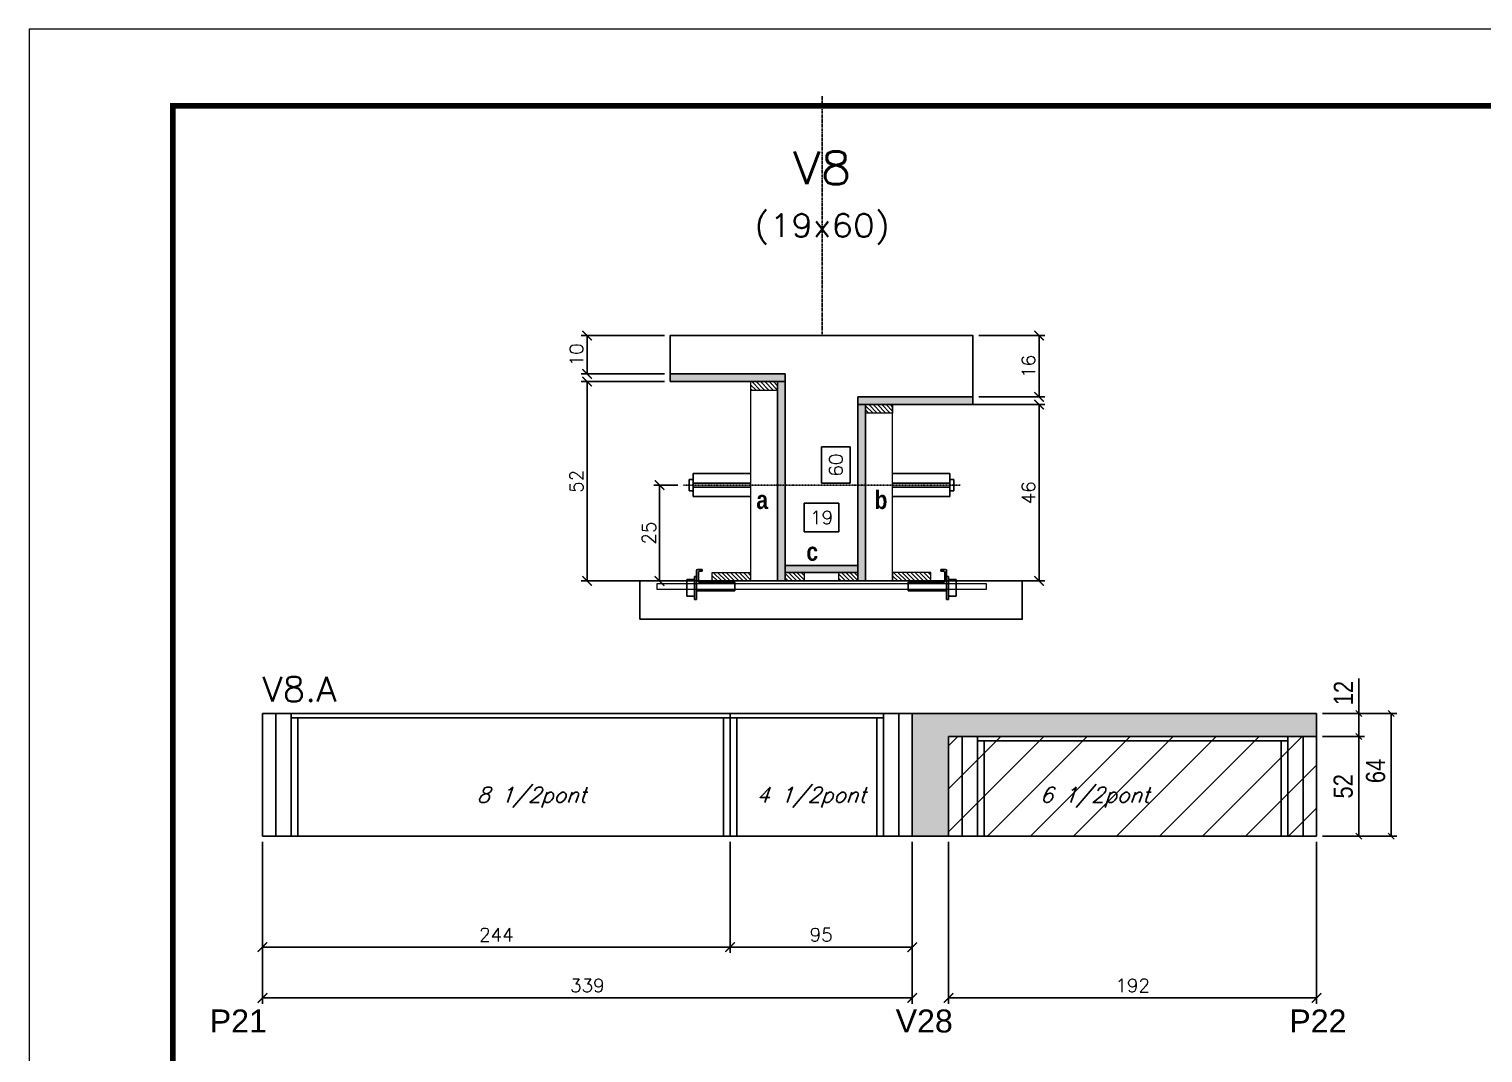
# Model space of a CAD drawing. Extents: x -10448 to -1189, y -11772 to 17235.
# Drawn here: x -10448 to -9690, y 11716 to 12250 of the extents above; entities that cross this region are included whole.
import ezdxf
from ezdxf.enums import TextEntityAlignment as Align

# ---------------------------------------------------------------- set-up
doc = ezdxf.new("R2010")
doc.units = 0
doc.linetypes.add('DASHED', pattern=[0.75, 0.5, -0.25])
doc.linetypes.add('HIDDEN', pattern=[0.375, 0.25, -0.125])
for name, color, linetype in [('5', 5, 'Continuous'), ('barrote', 251, 'Continuous'), ('COTA', 241, 'Continuous'), ('Cota Seção (2x)', 4, 'Continuous'), ('detalhes', 4, 'Continuous'), ('Painéis', 200, 'Continuous'), ('presilha', 1, 'Continuous'), ('Reaproveitamento', 251, 'Continuous'), ('SARR_2.2x7', 40, 'Continuous'), ('SARR_3.5x7', 81, 'Continuous'), ('TENSOR', 3, 'Continuous'), ('texto', 7, 'Continuous'), ('Texto de Titulo', 7, 'Continuous'), ('Texto Qtd Sarr', 242, 'Continuous')]:
    doc.layers.add(name, color=color, linetype=linetype)
for name, color, linetype, lineweight in [('CONCRETO', 251, 'Continuous', 25), ('Folhas', 255, 'Continuous', 9), ('Hachura', 251, 'Continuous', 9), ('Madeira', 126, 'Continuous', 18), ('SARRAFO DE PRESSAO', 251, 'DASHED', 9), ('SCO-___-LAJ', 2, 'Continuous', 0), ('Texto Seção', 7, 'Continuous', 15)]:
    doc.layers.add(name, color=color, linetype=linetype, lineweight=lineweight)
doc.styles.add('COTA TECNICA', font='techl___.ttf', dxfattribs={"height": 10})
doc.styles.add('REGUA-120', font='ROMANS.shx', dxfattribs={"height": 15})
doc.styles.add('Romans', font='romans.shx')
doc.styles.get("Standard").update_dxf_attribs({"font": 'arial.ttf'})
doc.styles.add('TECNICA', font='techb___.ttf', dxfattribs={"height": 10})
doc.dimstyles.new('Cota Paínel', dxfattribs={"dimtxt": 7, "dimasz": 5, "dimexe": 3, "dimexo": 3, "dimgap": 3, "dimtad": 1, "dimdec": 1, "dimzin": 12, "dimdsep": 46, "dimtxsty": 'Romans', "dimblk": 'ARCHTICK', "dimcen": 0, "dimclrd": 4, "dimclre": 4, "dimclrt": 1, "dimadec": 1, "dimazin": 3, "dimtfac": 1, "dimtdec": 1, "dimtmove": 0, "dimatfit": 3, "dimldrblk": 'OBLIQUE', "dimfxl": 1, "dimtolj": 1, "dimtzin": 12, "dimarcsym": 0})
doc.dimstyles.new('Cota Seção (2x)', dxfattribs={"dimtxt": 7, "dimasz": 5, "dimexe": 3, "dimexo": 3, "dimgap": 2, "dimtad": 3, "dimdec": 1, "dimlfac": 0.5, "dimzin": 12, "dimdsep": 46, "dimtxsty": 'Romans', "dimblk": 'ARCHTICK', "dimcen": 0, "dimclrd": 4, "dimclre": 4, "dimclrt": 1, "dimadec": 1, "dimazin": 3, "dimtfac": 1, "dimtdec": 1, "dimtmove": 0, "dimatfit": 3, "dimldrblk": 'OBLIQUE', "dimfxl": 1, "dimtolj": 1, "dimtzin": 12, "dimarcsym": 0})
doc.dimstyles.new('Cota Seção interna', dxfattribs={"dimtxt": 7, "dimasz": 6, "dimexe": 0.18, "dimexo": 2, "dimgap": -4, "dimtad": 3, "dimdec": 1, "dimlfac": 0.5, "dimzin": 12, "dimdsep": 46, "dimtxsty": 'Romans', "dimblk": 'ARCHTICK', "dimcen": 0.09, "dimse1": 1, "dimse2": 1, "dimsd1": 1, "dimsd2": 1, "dimclrd": 180, "dimclre": 5, "dimclrt": 1, "dimadec": 0, "dimazin": 3, "dimtfac": 1, "dimtdec": 1, "dimtofl": 0, "dimtmove": 0, "dimatfit": 3, "dimldrblk": 'ARCHTICK', "dimfxl": 1, "dimtolj": 1, "dimtzin": 0, "dimarcsym": 0})
doc.dimstyles.new('PAINEL', dxfattribs={"dimtxt": 10, "dimasz": 3, "dimexe": 3, "dimexo": 3, "dimgap": 3, "dimtad": 1, "dimdec": 1, "dimzin": 12, "dimdsep": 46, "dimtxsty": 'COTA TECNICA', "dimblk1": 'OBLIQUE', "dimblk2": 'OBLIQUE', "dimsah": 1, "dimcen": 0.9, "dimclrd": 4, "dimclre": 4, "dimclrt": 240, "dimadec": 1, "dimazin": 3, "dimtfac": 1, "dimtdec": 1, "dimtmove": 0, "dimatfit": 3, "dimfxl": 1, "dimtolj": 1, "dimtzin": 12, "dimarcsym": 0})

# ---------------------------------------------------------------- blocks, each defined once
blk = doc.blocks.new('9999999999')
at = {"layer": 'Folhas'}
blk.add_lwpolyline([(98138.98, 34190.21), (99623.98, 34190.21), (99623.98, 35240.21), (98138.98, 35240.21)], close=True, dxfattribs=at)
at = {"layer": 'Folhas', "color": 30, "const_width": 3}
blk.add_lwpolyline([(98213.98, 34230.21), (99583.98, 34230.21), (99583.98, 35200.21), (98213.98, 35200.21)], close=True, dxfattribs=at)
blk = doc.blocks.new('titulo1')
at = {"layer": 'Defpoints', "color": 252, "linetype": 'HIDDEN', "ltscale": 2}
blk.add_line((0, 0), (0, 125), dxfattribs=at)
at = {"layer": 'Defpoints', "style": 'Romans', "oblique": 15}
blk.add_attdef('FOLHA', text='', height=10, dxfattribs=at).set_placement((0, 15.58), align=Align.MIDDLE_CENTER)
at = {"layer": 'Texto Qtd Sarr', "color": 3, "style": 'Romans', "oblique": 15}
for tag, height, p in [('TITULO', 17, (0, 71.45)), ('SEÇÃO', 12, (0, 41.55))]:
    blk.add_attdef(tag, text='', height=height, dxfattribs=at).set_placement(p, align=Align.MIDDLE_CENTER)
blk = doc.blocks.new('_ArchTick')
at = {"color": 0, "linetype": 'ByBlock', "const_width": 0.15}
blk.add_lwpolyline([(-0.5, -0.5), (0.5, 0.5)], dxfattribs=at)
blk = doc.blocks.new('*D354')
at = {"layer": 'COTA', "color": 4, "lineweight": -2, "transparency": 16777216}
for p, q in [((-10116.82, 12089.96), (-10160.19, 12089.96)), ((-10157.19, 12089.96), (-10157.19, 12069.96)), ((-10116.82, 12069.96), (-10160.19, 12069.96))]:
    blk.add_line(p, q, dxfattribs=at)
at = {"layer": 'Defpoints', "color": 0, "transparency": 16777216}
for p in [(-10113.82, 12089.96), (-10157.19, 12069.96), (-10113.82, 12069.96)]:
    blk.add_point(p, dxfattribs=at)
at = {"layer": 'COTA', "color": 4, "lineweight": -2, "transparency": 16777216, "xscale": 5, "yscale": 5, "zscale": 5}
for p, rotation in [((-10157.19, 12089.96), 90), ((-10157.19, 12069.96), 270)]:
    blk.add_blockref('_ArchTick', p, dxfattribs=dict(at, rotation=rotation))
at = {"layer": 'COTA', "color": 1, "transparency": 16777216, "insert": (-10162.69, 12079.96), "char_height": 7, "attachment_point": 5, "rotation": 90, "style": 'Romans'}
blk.add_mtext('\\A1;10', dxfattribs=at)
blk = doc.blocks.new('_Oblique')
at = {"color": 0, "linetype": 'ByBlock', "lineweight": -2}
blk.add_line((-0.5, -0.5), (0.5, 0.5), dxfattribs=at)
blk = doc.blocks.new('*D355')
at = {"layer": 'COTA', "color": 4, "lineweight": -2, "transparency": 16777216}
for p, q in [((-10116.82, 12065.96), (-10160.19, 12065.96)), ((-10157.19, 11961.96), (-10157.19, 12065.96)), ((-10094.82, 11961.96), (-10160.19, 11961.96))]:
    blk.add_line(p, q, dxfattribs=at)
at = {"layer": 'Defpoints', "color": 0, "transparency": 16777216}
for p in [(-10157.19, 12065.96), (-10113.82, 12065.96), (-10091.82, 11961.96)]:
    blk.add_point(p, dxfattribs=at)
at = {"layer": 'COTA', "color": 4, "lineweight": -2, "transparency": 16777216, "xscale": 5, "yscale": 5, "zscale": 5}
for p, rotation in [((-10157.19, 12065.96), 90), ((-10157.19, 11961.96), 270)]:
    blk.add_blockref('_ArchTick', p, dxfattribs=dict(at, rotation=rotation))
at = {"layer": 'COTA', "color": 1, "transparency": 16777216, "insert": (-10162.69, 12013.96), "char_height": 7, "attachment_point": 5, "rotation": 90, "style": 'Romans'}
blk.add_mtext('\\A1;52', dxfattribs=at)
blk = doc.blocks.new('*D356')
at = {"layer": 'Cota Seção (2x)', "color": 180, "lineweight": -2, "transparency": 16777216}
for p, q in [((-10019.82, 12031.93), (-10034.82, 12031.93)), ((-10034.82, 12031.93), (-10034.82, 12012.93)), ((-10019.82, 12012.93), (-10019.82, 12031.93)), ((-10034.82, 12012.93), (-10019.82, 12012.93))]:
    blk.add_line(p, q, dxfattribs=at)
at = {"layer": 'Defpoints', "color": 0, "transparency": 16777216}
for p in [(-10053.82, 12089.96), (-10015.82, 12089.96), (-10053.82, 11969.96)]:
    blk.add_point(p, dxfattribs=at)
at = {"layer": 'Cota Seção (2x)', "color": 1, "transparency": 16777216, "insert": (-10027.32, 12022.43), "char_height": 7, "attachment_point": 5, "rotation": 90, "style": 'Romans'}
blk.add_mtext('\\A1;60', dxfattribs=at)
blk = doc.blocks.new('*D357')
at = {"layer": 'COTA', "color": 4, "lineweight": -2, "transparency": 16777216}
for p, q in [((-9994.82, 12053.96), (-9918.36, 12053.96)), ((-9921.36, 12053.96), (-9921.36, 11961.96)), ((-9974.82, 11961.96), (-9918.36, 11961.96))]:
    blk.add_line(p, q, dxfattribs=at)
at = {"layer": 'Defpoints', "color": 0, "transparency": 16777216}
for p in [(-9997.82, 12053.96), (-9977.82, 11961.96), (-9921.36, 11961.96)]:
    blk.add_point(p, dxfattribs=at)
at = {"layer": 'COTA', "color": 4, "lineweight": -2, "transparency": 16777216, "xscale": 5, "yscale": 5, "zscale": 5}
for p, rotation in [((-9921.36, 12053.96), 90), ((-9921.36, 11961.96), 270)]:
    blk.add_blockref('_ArchTick', p, dxfattribs=dict(at, rotation=rotation))
at = {"layer": 'COTA', "color": 1, "transparency": 16777216, "insert": (-9926.86, 12007.96), "char_height": 7, "attachment_point": 5, "rotation": 90, "style": 'Romans'}
blk.add_mtext('\\A1;46', dxfattribs=at)
blk = doc.blocks.new('PRESILHA METÁLICA 1')
at = {"layer": 'presilha'}
for p, q in [((0, 13), (6, 13)), ((0, 13), (0, 0)), ((6, 15.5), (7.5, 15.5)), ((6, -2.5), (6, 15.5)), ((6, 13), (6, 0)), ((7.5, 10.6), (7.5, 19.9)), ((7.5, 15.5), (7.5, -2.5)), ((12, 21), (8.6, 21)), ((9, 11.6), (9, 18.9)), ((12, 19.5), (9.6, 19.5)), ((12, 21), (12, 19.5)), ((6, 0), (0, 0)), ((37.5, 4.1), (7.5, 4.1)), ((37.5, 11), (9.6, 11)), ((37.5, 11), (37.5, 4.1)), ((7.5, -2.5), (6, -2.5))]:
    blk.add_line(p, q, dxfattribs=at)
for centre, radius, start, end in [((8.6, 19.9), 1.14, 90, 180), ((9.6, 18.9), 0.57, 90, 180), ((9.6, 11.6), 0.57, 180, 270)]:
    blk.add_arc(centre, radius, start, end, dxfattribs=at)
blk = doc.blocks.new('*D377')
at = {"layer": 'COTA', "color": 4, "lineweight": -2, "transparency": 16777216}
for p, q in [((-10109.82, 12011.95), (-10122.35, 12011.95)), ((-10119.35, 12011.95), (-10119.35, 11961.96)), ((-10109.82, 11961.96), (-10122.35, 11961.96))]:
    blk.add_line(p, q, dxfattribs=at)
at = {"layer": 'Defpoints', "color": 0, "transparency": 16777216}
for p in [(-10106.82, 12011.95), (-10119.35, 11961.96), (-10106.82, 11961.96)]:
    blk.add_point(p, dxfattribs=at)
at = {"layer": 'COTA', "color": 4, "lineweight": -2, "transparency": 16777216, "xscale": 5, "yscale": 5, "zscale": 5}
for p, rotation in [((-10119.35, 12011.95), 90), ((-10119.35, 11961.96), 270)]:
    blk.add_blockref('_ArchTick', p, dxfattribs=dict(at, rotation=rotation))
at = {"layer": 'COTA', "color": 1, "transparency": 16777216, "insert": (-10124.85, 11986.96), "char_height": 7, "attachment_point": 5, "rotation": 90, "style": 'Romans'}
blk.add_mtext('\\A1;25', dxfattribs=at)
blk = doc.blocks.new('*D378')
at = {"layer": 'COTA', "color": 4, "lineweight": -2, "transparency": 16777216}
for p, q in [((-9952.82, 12089.96), (-9918.36, 12089.96)), ((-9921.36, 12089.96), (-9921.36, 12057.96)), ((-9952.82, 12057.96), (-9918.36, 12057.96))]:
    blk.add_line(p, q, dxfattribs=at)
at = {"layer": 'Defpoints', "color": 0, "transparency": 16777216}
for p in [(-9955.82, 12089.96), (-9955.82, 12057.96), (-9921.36, 12057.96)]:
    blk.add_point(p, dxfattribs=at)
at = {"layer": 'COTA', "color": 4, "lineweight": -2, "transparency": 16777216, "xscale": 5, "yscale": 5, "zscale": 5}
for p, rotation in [((-9921.36, 12089.96), 90), ((-9921.36, 12057.96), 270)]:
    blk.add_blockref('_ArchTick', p, dxfattribs=dict(at, rotation=rotation))
at = {"layer": 'COTA', "color": 1, "transparency": 16777216, "insert": (-9926.86, 12073.96), "char_height": 7, "attachment_point": 5, "rotation": 90, "style": 'Romans'}
blk.add_mtext('\\A1;16', dxfattribs=at)
blk = doc.blocks.new('*D379')
at = {"layer": 'Cota Seção (2x)', "color": 180, "lineweight": -2, "transparency": 16777216}
for p, q in [((-10025.82, 12002.57), (-10043.82, 12002.57)), ((-10043.82, 12002.57), (-10043.82, 11987.57)), ((-10025.82, 11987.57), (-10025.82, 12002.57)), ((-10043.82, 11987.57), (-10025.82, 11987.57))]:
    blk.add_line(p, q, dxfattribs=at)
at = {"layer": 'Defpoints', "color": 0, "transparency": 16777216}
for p in [(-10015.82, 11983.57), (-10053.82, 11969.96), (-10015.82, 11969.96)]:
    blk.add_point(p, dxfattribs=at)
at = {"layer": 'Cota Seção (2x)', "color": 1, "transparency": 16777216, "insert": (-10034.82, 11995.07), "char_height": 7, "attachment_point": 5, "style": 'Romans'}
blk.add_mtext('\\A1;19', dxfattribs=at)
blk = doc.blocks.new('*D358')
at = {"layer": 'COTA', "color": 4, "linetype": 'ByBlock', "lineweight": -2, "transparency": 16777216}
for p, q in [((-9773.52, 11880.8), (-9751.52, 11880.8)), ((-9754.52, 11828.8), (-9754.52, 11880.8)), ((-9773.52, 11828.8), (-9751.52, 11828.8))]:
    blk.add_line(p, q, dxfattribs=at)
at = {"layer": 'Defpoints', "color": 0, "linetype": 'ByBlock', "transparency": 16777216}
for p in [(-9776.52, 11880.8), (-9754.52, 11880.8), (-9776.52, 11828.8)]:
    blk.add_point(p, dxfattribs=at)
at = {"layer": 'COTA', "color": 4, "linetype": 'ByBlock', "lineweight": -2, "transparency": 16777216, "xscale": 3, "yscale": 3, "zscale": 3}
for p, rotation in [((-9754.52, 11880.8), 90), ((-9754.52, 11828.8), 270)]:
    blk.add_blockref('_Oblique', p, dxfattribs=dict(at, rotation=rotation))
at = {"layer": 'COTA', "color": 240, "linetype": 'ByBlock', "transparency": 16777216, "insert": (-9762.63, 11854.8), "char_height": 10, "attachment_point": 5, "rotation": 90, "style": 'COTA TECNICA'}
blk.add_mtext('\\A1;52', dxfattribs=at)
blk = doc.blocks.new('*D359')
at = {"layer": 'COTA', "color": 4, "linetype": 'ByBlock', "lineweight": -2, "transparency": 16777216}
for p, q in [((-9754.52, 11892.8), (-9754.52, 11911.12)), ((-9773.52, 11892.8), (-9751.52, 11892.8)), ((-9754.52, 11880.8), (-9754.52, 11892.8)), ((-9773.52, 11880.8), (-9751.52, 11880.8))]:
    blk.add_line(p, q, dxfattribs=at)
at = {"layer": 'Defpoints', "color": 0, "linetype": 'ByBlock', "transparency": 16777216}
for p in [(-9776.52, 11892.8), (-9754.52, 11892.8), (-9776.52, 11880.8)]:
    blk.add_point(p, dxfattribs=at)
at = {"layer": 'COTA', "color": 4, "linetype": 'ByBlock', "lineweight": -2, "transparency": 16777216, "xscale": 3, "yscale": 3, "zscale": 3}
for p, rotation in [((-9754.52, 11892.8), 90), ((-9754.52, 11880.8), 270)]:
    blk.add_blockref('_Oblique', p, dxfattribs=dict(at, rotation=rotation))
at = {"layer": 'COTA', "color": 240, "linetype": 'ByBlock', "transparency": 16777216, "insert": (-9762.57, 11903.46), "char_height": 10, "attachment_point": 5, "rotation": 90, "style": 'COTA TECNICA'}
blk.add_mtext('\\A1;12', dxfattribs=at)
blk = doc.blocks.new('*D360')
at = {"layer": 'COTA', "color": 4, "linetype": 'ByBlock', "lineweight": -2, "transparency": 16777216}
for p, q in [((-9773.52, 11892.8), (-9734.62, 11892.8)), ((-9737.62, 11828.8), (-9737.62, 11892.8)), ((-9773.52, 11828.8), (-9734.62, 11828.8))]:
    blk.add_line(p, q, dxfattribs=at)
at = {"layer": 'Defpoints', "color": 0, "linetype": 'ByBlock', "transparency": 16777216}
for p in [(-9776.52, 11892.8), (-9737.62, 11892.8), (-9776.52, 11828.8)]:
    blk.add_point(p, dxfattribs=at)
at = {"layer": 'COTA', "color": 4, "linetype": 'ByBlock', "lineweight": -2, "transparency": 16777216, "xscale": 3, "yscale": 3, "zscale": 3}
for p, rotation in [((-9737.62, 11892.8), 90), ((-9737.62, 11828.8), 270)]:
    blk.add_blockref('_Oblique', p, dxfattribs=dict(at, rotation=rotation))
at = {"layer": 'COTA', "color": 240, "linetype": 'ByBlock', "transparency": 16777216, "insert": (-9745.72, 11862.8), "char_height": 10, "attachment_point": 5, "rotation": 90, "style": 'COTA TECNICA'}
blk.add_mtext('\\A1;64', dxfattribs=at)
blk = doc.blocks.new('*D361')
at = {"layer": 'COTA', "color": 4, "lineweight": -2, "transparency": 16777216}
for p, q in [((-10326.52, 11825.8), (-10326.52, 11767.87)), ((-10082.52, 11825.8), (-10082.52, 11767.87)), ((-10326.52, 11770.87), (-10082.52, 11770.87))]:
    blk.add_line(p, q, dxfattribs=at)
at = {"layer": 'Defpoints', "color": 0, "transparency": 16777216}
for p in [(-10326.52, 11828.8), (-10082.52, 11828.8), (-10082.52, 11770.87)]:
    blk.add_point(p, dxfattribs=at)
at = {"layer": 'COTA', "color": 4, "lineweight": -2, "transparency": 16777216, "xscale": 5, "yscale": 5, "zscale": 5, "rotation": 180}
blk.add_blockref('_ArchTick', (-10326.52, 11770.87), dxfattribs=at)
at = {"layer": 'COTA', "color": 4, "lineweight": -2, "transparency": 16777216, "xscale": 5, "yscale": 5, "zscale": 5}
blk.add_blockref('_ArchTick', (-10082.52, 11770.87), dxfattribs=at)
at = {"layer": 'COTA', "color": 1, "transparency": 16777216, "insert": (-10204.52, 11777.37), "char_height": 7, "attachment_point": 5, "style": 'Romans'}
blk.add_mtext('\\A1;244', dxfattribs=at)
blk = doc.blocks.new('*D362')
at = {"layer": 'COTA', "color": 4, "lineweight": -2, "transparency": 16777216}
for p, q in [((-10082.52, 11825.8), (-10082.52, 11767.87)), ((-9987.52, 11825.8), (-9987.52, 11767.87)), ((-10082.52, 11770.87), (-9987.52, 11770.87))]:
    blk.add_line(p, q, dxfattribs=at)
at = {"layer": 'Defpoints', "color": 0, "transparency": 16777216}
for p in [(-10082.52, 11828.8), (-9987.52, 11828.8), (-9987.52, 11770.87)]:
    blk.add_point(p, dxfattribs=at)
at = {"layer": 'COTA', "color": 4, "lineweight": -2, "transparency": 16777216, "xscale": 5, "yscale": 5, "zscale": 5, "rotation": 180}
blk.add_blockref('_ArchTick', (-10082.52, 11770.87), dxfattribs=at)
at = {"layer": 'COTA', "color": 4, "lineweight": -2, "transparency": 16777216, "xscale": 5, "yscale": 5, "zscale": 5}
blk.add_blockref('_ArchTick', (-9987.52, 11770.87), dxfattribs=at)
at = {"layer": 'COTA', "color": 1, "transparency": 16777216, "insert": (-10035.02, 11777.37), "char_height": 7, "attachment_point": 5, "style": 'Romans'}
blk.add_mtext('\\A1;95', dxfattribs=at)
blk = doc.blocks.new('*D363')
at = {"layer": 'COTA', "color": 4, "lineweight": -2, "transparency": 16777216}
for p, q in [((-10326.52, 11825.8), (-10326.52, 11741.37)), ((-9987.52, 11825.8), (-9987.52, 11741.37)), ((-10326.52, 11744.37), (-9987.52, 11744.37))]:
    blk.add_line(p, q, dxfattribs=at)
at = {"layer": 'Defpoints', "color": 0, "transparency": 16777216}
for p in [(-10326.52, 11828.8), (-9987.52, 11828.8), (-9987.52, 11744.37)]:
    blk.add_point(p, dxfattribs=at)
at = {"layer": 'COTA', "color": 4, "lineweight": -2, "transparency": 16777216, "xscale": 5, "yscale": 5, "zscale": 5, "rotation": 180}
blk.add_blockref('_ArchTick', (-10326.52, 11744.37), dxfattribs=at)
at = {"layer": 'COTA', "color": 4, "lineweight": -2, "transparency": 16777216, "xscale": 5, "yscale": 5, "zscale": 5}
blk.add_blockref('_ArchTick', (-9987.52, 11744.37), dxfattribs=at)
at = {"layer": 'COTA', "color": 1, "transparency": 16777216, "insert": (-10157.02, 11750.87), "char_height": 7, "attachment_point": 5, "style": 'Romans'}
blk.add_mtext('\\A1;339', dxfattribs=at)
blk = doc.blocks.new('*D380')
at = {"layer": 'COTA', "color": 4, "lineweight": -2, "transparency": 16777216}
for p, q in [((-9968.52, 11825.8), (-9968.52, 11741.37)), ((-9776.52, 11825.8), (-9776.52, 11741.37)), ((-9968.52, 11744.37), (-9776.52, 11744.37))]:
    blk.add_line(p, q, dxfattribs=at)
at = {"layer": 'Defpoints', "color": 0, "transparency": 16777216}
for p in [(-9968.52, 11828.8), (-9776.52, 11828.8), (-9776.52, 11744.37)]:
    blk.add_point(p, dxfattribs=at)
at = {"layer": 'COTA', "color": 4, "lineweight": -2, "transparency": 16777216, "xscale": 5, "yscale": 5, "zscale": 5, "rotation": 180}
blk.add_blockref('_ArchTick', (-9968.52, 11744.37), dxfattribs=at)
at = {"layer": 'COTA', "color": 4, "lineweight": -2, "transparency": 16777216, "xscale": 5, "yscale": 5, "zscale": 5}
blk.add_blockref('_ArchTick', (-9776.52, 11744.37), dxfattribs=at)
at = {"layer": 'COTA', "color": 1, "transparency": 16777216, "insert": (-9872.52, 11750.87), "char_height": 7, "attachment_point": 5, "style": 'Romans'}
blk.add_mtext('\\A1;192', dxfattribs=at)

msp = doc.modelspace()

# ---------------------------------------------------------------- hatches: boundary and pattern name
at = {"layer": 'COTA', "linetype": 'ByBlock'}
h = msp.add_hatch(dxfattribs=at)
h.set_pattern_fill('AR-CONC', color=256, scale=0.03)
h.paths.add_polyline_path([(-9968.52, 11880.8), (-9776.52, 11880.8), (-9776.52, 11892.8), (-9987.52, 11892.8), (-9987.52, 11828.8), (-9968.52, 11828.8)])
at = {"layer": 'Hachura'}
h = msp.add_hatch(color=256, dxfattribs=at)
h.dxf.hatch_style = 1
h.paths.add_polyline_path([(-10113.82, 12065.96), (-10113.82, 12069.96), (-10053.82, 12069.96), (-10053.82, 12065.96)])
h = msp.add_hatch(dxfattribs=at)
h.set_pattern_fill('ANSI31', color=256, scale=0.5, angle=90, style=0)
h.set_pattern_definition([(135, (-32922.4377, 20369.2052), (-1.12253202, -1.12253202), [])])
h.paths.add_polyline_path([(-10071.82, 12065.96), (-10071.82, 12061.56), (-10057.82, 12061.56), (-10057.82, 12065.96)])
h = msp.add_hatch(color=256, dxfattribs=at)
h.dxf.hatch_style = 1
h.paths.add_polyline_path([(-10057.82, 12065.96), (-10053.82, 12065.96), (-10053.82, 11961.96), (-10057.82, 11961.96)])
h = msp.add_hatch(color=256, dxfattribs=at)
h.dxf.hatch_style = 1
h.paths.add_polyline_path([(-9955.82, 12053.96), (-9955.82, 12057.96), (-10015.82, 12057.96), (-10015.82, 12053.96)])
h = msp.add_hatch(color=256, dxfattribs=at)
h.dxf.hatch_style = 1
h.paths.add_polyline_path([(-10011.82, 12053.96), (-10015.82, 12053.96), (-10015.82, 11961.96), (-10011.82, 11961.96)])
h = msp.add_hatch(dxfattribs=at)
h.set_pattern_fill('ANSI31', color=256, scale=0.5, angle=270, style=0)
h.set_pattern_definition([(315, (13056.8027, 3568.7178), (1.12253202, 1.12253202), [])])
h.paths.add_polyline_path([(-9997.82, 12053.96), (-9997.82, 12049.56), (-10011.82, 12049.56), (-10011.82, 12053.96)])
h = msp.add_hatch(color=256, dxfattribs=at)
h.dxf.hatch_style = 1
h.paths.add_polyline_path([(-10053.82, 11966.36), (-10053.82, 11969.96), (-10015.82, 11969.96), (-10015.82, 11966.36)])
h = msp.add_hatch(dxfattribs=at)
h.set_pattern_fill('ANSI31', color=256, scale=0.5, angle=270, style=0)
h.set_pattern_definition([(315, (12892.8027, 3732.3178), (1.12253202, 1.12253202), [])])
h.paths.add_polyline_path([(-10091.82, 11961.96), (-10091.82, 11966.36), (-10071.82, 11966.36), (-10071.82, 11961.96)])
h = msp.add_hatch(dxfattribs=at)
h.set_pattern_fill('ANSI31', color=256, scale=0.5, angle=270, style=0)
h.set_pattern_definition([(315, (12902.8027, 3732.3178), (1.12253202, 1.12253202), [])])
h.paths.add_polyline_path([(-10053.82, 11961.96), (-10053.82, 11966.36), (-10043.82, 11966.36), (-10043.82, 11961.96)])
h = msp.add_hatch(dxfattribs=at)
h.set_pattern_fill('ANSI31', color=256, scale=0.5, angle=270, style=0)
h.set_pattern_definition([(315, (12878.8027, 3732.3178), (1.12253202, 1.12253202), [])])
h.paths.add_polyline_path([(-10025.82, 11961.96), (-10025.82, 11966.36), (-10015.82, 11966.36), (-10015.82, 11961.96)])
h = msp.add_hatch(dxfattribs=at)
h.set_pattern_fill('ANSI31', color=256, scale=0.5, angle=270, style=0)
h.set_pattern_definition([(315, (12912.8027, 3732.3178), (1.12253202, 1.12253202), [])])
h.paths.add_polyline_path([(-9977.82, 11961.96), (-9977.82, 11966.36), (-9997.82, 11966.36), (-9997.82, 11961.96)])
at = {"layer": 'Reaproveitamento'}
h = msp.add_hatch(dxfattribs=at)
h.set_pattern_fill('ANSI31', color=256, scale=5)
h.paths.add_polyline_path([(-9968.52, 11828.8), (-9776.52, 11828.8), (-9776.52, 11880.8), (-9968.52, 11880.8)])

# ---------------------------------------------------------------- linework, layer by layer
at = {"ltscale": 3}
for p, q in [((-10103.82, 12014.95), (-10103.82, 12008.95)), ((-10101.82, 12014.95), (-10103.82, 12014.95)), ((-10101.82, 12017.95), (-10101.82, 12005.95)), ((-10101.82, 12017.95), (-10071.82, 12017.95)), ((-9967.82, 12017.95), (-9997.82, 12017.95)), ((-9967.82, 12017.95), (-9967.82, 12005.95)), ((-9965.82, 12014.95), (-9967.82, 12014.95)), ((-9965.82, 12014.95), (-9965.82, 12008.95)), ((-10101.82, 12008.95), (-10103.82, 12008.95)), ((-10071.82, 12012.95), (-10101.82, 12012.95)), ((-10071.82, 12010.95), (-10101.82, 12010.95)), ((-9997.82, 12012.95), (-9967.82, 12012.95)), ((-9997.82, 12010.95), (-9967.82, 12010.95)), ((-9967.82, 12008.95), (-9965.82, 12008.95)), ((-10101.82, 12005.95), (-10071.82, 12005.95)), ((-9967.82, 12005.95), (-9997.82, 12005.95))]:
    msp.add_line(p, q, dxfattribs=at)
at = {"layer": 'barrote'}
msp.add_lwpolyline([(-10129.67, 11941.96), (-9930.09, 11941.96), (-9930.09, 11961.96), (-10129.67, 11961.96)], close=True, dxfattribs=at)
at = {"layer": 'CONCRETO'}
msp.add_lwpolyline([(-9955.82, 12057.96), (-9955.82, 12089.96), (-10113.82, 12089.96), (-10113.82, 12069.96), (-10053.82, 12069.96), (-10053.82, 11969.96), (-10015.82, 11969.96), (-10015.82, 12047.96), (-10015.82, 12057.96)], close=True, dxfattribs=at)
at = {"layer": 'COTA', "linetype": 'ByBlock'}
for p in [(-9987.52, 11892.8), (-9776.52, 11880.8)]:
    msp.add_line(p, (-9776.52, 11892.8), dxfattribs=at)
at = {"layer": 'Madeira'}
for points in [[(-10071.82, 12065.96), (-10071.82, 12061.56), (-10057.82, 12061.56), (-10057.82, 12065.96)], [(-10071.82, 11961.96), (-10057.82, 11961.96), (-10057.82, 12065.96), (-10071.82, 12065.96)], [(-9997.82, 12053.96), (-9997.82, 12049.56), (-10011.82, 12049.56), (-10011.82, 12053.96)], [(-9997.82, 12053.96), (-10011.82, 12053.96), (-10011.82, 11961.96), (-9997.82, 11961.96)], [(-10091.82, 11961.96), (-10091.82, 11966.36), (-10071.82, 11966.36), (-10071.82, 11961.96)], [(-10053.82, 11961.96), (-10053.82, 11966.36), (-10043.82, 11966.36), (-10043.82, 11961.96)], [(-10025.82, 11961.96), (-10025.82, 11966.36), (-10015.82, 11966.36), (-10015.82, 11961.96)], [(-9977.82, 11961.96), (-9977.82, 11966.36), (-9997.82, 11966.36), (-9997.82, 11961.96)]]:
    msp.add_lwpolyline(points, close=True, dxfattribs=at)
at = {"layer": 'Painéis', "linetype": 'ByBlock'}
for p, q in [((-10326.52, 11892.8), (-9987.52, 11892.8)), ((-10326.52, 11828.8), (-10326.52, 11892.8)), ((-10082.52, 11828.8), (-10082.52, 11892.8)), ((-9987.52, 11828.8), (-9987.52, 11892.8)), ((-9987.52, 11828.8), (-9987.52, 11892.8)), ((-9968.52, 11828.8), (-9968.52, 11880.8)), ((-9968.52, 11880.8), (-9776.52, 11880.8)), ((-9776.52, 11828.8), (-9776.52, 11880.8)), ((-10326.52, 11828.8), (-9987.52, 11828.8)), ((-9987.52, 11828.8), (-9968.52, 11828.8)), ((-9968.52, 11828.8), (-9776.52, 11828.8))]:
    msp.add_line(p, q, dxfattribs=at)
at = {"layer": 'Painéis'}
for points in [[(-10113.82, 12065.96), (-10113.82, 12069.96), (-10053.82, 12069.96), (-10053.82, 12065.96)], [(-10057.82, 12065.96), (-10053.82, 12065.96), (-10053.82, 11961.96), (-10057.82, 11961.96)], [(-9955.82, 12053.96), (-9955.82, 12057.96), (-10015.82, 12057.96), (-10015.82, 12053.96)], [(-10011.82, 12053.96), (-10015.82, 12053.96), (-10015.82, 11961.96), (-10011.82, 11961.96)], [(-10053.82, 11966.36), (-10053.82, 11969.96), (-10015.82, 11969.96), (-10015.82, 11966.36)]]:
    msp.add_lwpolyline(points, close=True, dxfattribs=at)
at = {"layer": 'SARR_2.2x7', "linetype": 'Continuous'}
for p, q in [((-10319.52, 11828.8), (-10319.52, 11892.8)), ((-10311.52, 11890.6), (-10082.52, 11890.6)), ((-10082.52, 11890.6), (-10002.52, 11890.6)), ((-9994.52, 11828.8), (-9994.52, 11892.8)), ((-9961.52, 11828.8), (-9961.52, 11880.8)), ((-9953.52, 11878.6), (-9791.52, 11878.6)), ((-9783.52, 11828.8), (-9783.52, 11880.8))]:
    msp.add_line(p, q, dxfattribs=at)
at = {"layer": 'SARR_3.5x7'}
for p, q in [((-10311.52, 11892.8), (-10311.52, 11828.8)), ((-10308.02, 11890.6), (-10308.02, 11828.8)), ((-10086.02, 11890.6), (-10086.02, 11828.8)), ((-10082.52, 11890.6), (-10082.52, 11828.8)), ((-10079.02, 11890.6), (-10079.02, 11828.8)), ((-10006.02, 11890.6), (-10006.02, 11828.8)), ((-10002.52, 11892.8), (-10002.52, 11828.8)), ((-9987.52, 11890.6), (-9987.52, 11828.8)), ((-9953.52, 11880.8), (-9953.52, 11828.8)), ((-9950.02, 11878.6), (-9950.02, 11828.8)), ((-9795.02, 11878.6), (-9795.02, 11828.8)), ((-9791.52, 11880.8), (-9791.52, 11828.8)), ((-10311.52, 11828.8), (-10308.02, 11828.8)), ((-10086.02, 11828.8), (-10082.52, 11828.8)), ((-10082.52, 11828.8), (-10079.02, 11828.8)), ((-10054.54, 11828.8), (-10051.04, 11828.8)), ((-9795.02, 11828.8), (-9791.52, 11828.8))]:
    msp.add_line(p, q, dxfattribs=at)
at = {"layer": 'SCO-___-LAJ', "color": 1}
msp.add_lwpolyline([(-10120.67, 11960.63), (-9948.96, 11960.63), (-9948.96, 11957.43), (-10120.67, 11957.43)], close=True, dxfattribs=at)
at = {"layer": 'TENSOR', "linetype": 'HIDDEN', "ltscale": 0.5}
msp.add_line((-10106.82, 12011.95), (-9962.51, 12011.95), dxfattribs=at)

# ---------------------------------------------------------------- block references
at = {"layer": 'presilha', "yscale": 0.6666666666666666, "zscale": 0.6666666666666666}
for p, xscale in [((-10105.09, 11953.99), 0.6666666666666666), ((-9964.55, 11953.99), -0.6666666666666666)]:
    msp.add_blockref('PRESILHA METÁLICA 1', p, dxfattribs=dict(at, xscale=xscale))
at = {"layer": 'SARRAFO DE PRESSAO', "color": 6, "linetype": 'ByBlock'}
msp.add_blockref('9999999999', (-108587.26, -22990.28), dxfattribs=at)
at = {"layer": 'Texto Seção'}
ref = msp.add_blockref('titulo1', (-10034.5, 12089.96), dxfattribs=at)
ref.add_attrib('TITULO', 'V8', dxfattribs={"layer": 'Texto de Titulo', "color": 7, "height": 17, "style": 'Romans', "width": 1.1}).set_placement((-10034.5, 12177.46), align=Align.MIDDLE_CENTER)
ref.add_attrib('SEÇÃO', '(19x60)', dxfattribs={"layer": 'Texto de Titulo', "color": 7, "height": 12, "style": 'Romans', "width": 1.1}).set_placement((-10034.5, 12147.46), align=Align.MIDDLE_CENTER)

# ---------------------------------------------------------------- texts
at = {"layer": '5', "linetype": 'Continuous'}
for s, p in [('P21', (-10354.01, 11726.35)), ('V28', (-9996.16, 11726.35)), ('P22', (-9790.79, 11726.35))]:
    msp.add_text(s, height=12, rotation=0.00004, dxfattribs=at).set_placement(p)
at = {"layer": 'detalhes', "style": 'TECNICA'}
for s, p in [('b', (-10007.18, 11999.49)), ('a', (-10068.86, 11999.5)), ('c', (-10042.74, 11972.46))]:
    msp.add_text(s, height=9.6, dxfattribs=at).set_placement(p)
at = {"layer": 'texto', "color": 2, "char_height": 8, "attachment_point": 5, "style": 'Romans'}
for s, insert in [('{\\Q19;\\C256;8 1/2pont}', (-10186.15, 11849.02)), ('{\\Q19;\\C256;4 1/2pont}', (-10040.23, 11849.02)), ('{\\Q19;\\C256;6 1/2pont}', (-9892.26, 11849.02))]:
    msp.add_mtext(s, dxfattribs=dict(at, insert=insert))
at = {"layer": 'Texto Seção', "style": 'REGUA-120', "width": 1.05}
msp.add_text('V8.A', height=13, dxfattribs=at).set_placement((-10326.52, 11898.99))

# ---------------------------------------------------------------- dimensions: what is measured, and where the dimension line sits
at = {"layer": 'COTA'}
for base, p1, p2, picture, middle in [((-10157.19, 12069.96), (-10113.82, 12089.96), (-10113.82, 12069.96), '*D354', (-10162.69, 12079.96)), ((-9921.36, 12057.96), (-9955.82, 12089.96), (-9955.82, 12057.96), '*D378', (-9926.86, 12073.96)), ((-10157.19, 12065.96), (-10091.82, 11961.96), (-10113.82, 12065.96), '*D355', (-10162.69, 12013.96)), ((-9921.36, 11961.96), (-9997.82, 12053.96), (-9977.82, 11961.96), '*D357', (-9926.86, 12007.96)), ((-10119.35, 11961.96), (-10106.82, 12011.95), (-10106.82, 11961.96), '*D377', (-10124.85, 11986.96))]:
    dim = msp.add_linear_dim(base=base, p1=p1, p2=p2, angle=90, dimstyle='Cota Seção (2x)', dxfattribs=at)
    dim.commit()
    dim.dimension.update_dxf_attribs({"geometry": picture, "text_midpoint": middle})
at = {"layer": 'COTA', "linetype": 'ByBlock'}
for base, p1, p2, picture, middle in [((-9754.52, 11892.8), (-9776.52, 11880.8), (-9776.52, 11892.8), '*D359', (-9762.57, 11903.46)), ((-9754.52, 11880.8), (-9776.52, 11828.8), (-9776.52, 11880.8), '*D358', (-9762.63, 11854.8))]:
    dim = msp.add_linear_dim(base=base, p1=p1, p2=p2, angle=90, dimstyle='PAINEL', dxfattribs=at)
    dim.commit()
    dim.dimension.update_dxf_attribs({"geometry": picture, "text_midpoint": middle})
dim = msp.add_linear_dim(base=(-9737.62, 11892.8), p1=(-9776.52, 11828.8), p2=(-9776.52, 11892.8), angle=90, dimstyle='PAINEL', dxfattribs=at)
dim.commit()
dim.dimension.update_dxf_attribs({"geometry": '*D360', "text_midpoint": (-9737.62, 11862.8), "dimtype": 160})
at = {"layer": 'COTA'}
for base, p1, p2, picture, middle in [((-10082.52, 11770.87), (-10326.52, 11828.8), (-10082.52, 11828.8), '*D361', (-10204.52, 11777.37)), ((-9987.52, 11744.37), (-10326.52, 11828.8), (-9987.52, 11828.8), '*D363', (-10157.02, 11750.87)), ((-9987.52, 11770.87), (-10082.52, 11828.8), (-9987.52, 11828.8), '*D362', (-10035.02, 11777.37)), ((-9776.52, 11744.37), (-9968.52, 11828.8), (-9776.52, 11828.8), '*D380', (-9872.52, 11750.87))]:
    dim = msp.add_linear_dim(base=base, p1=p1, p2=p2, dimstyle='Cota Paínel', dxfattribs=at)
    dim.commit()
    dim.dimension.update_dxf_attribs({"geometry": picture, "text_midpoint": middle})
at = {"layer": 'Cota Seção (2x)'}
dim = msp.add_linear_dim(base=(-10015.82, 12089.96), p1=(-10053.82, 11969.96), p2=(-10053.82, 12089.96), angle=90, dimstyle='Cota Seção interna', dxfattribs=at)
dim.commit()
dim.dimension.update_dxf_attribs({"geometry": '*D356', "text_midpoint": (-10015.82, 12022.43), "dimtype": 160})
dim = msp.add_linear_dim(base=(-10015.82, 11983.57), p1=(-10053.82, 11969.96), p2=(-10015.82, 11969.96), dimstyle='Cota Seção interna', dxfattribs=at)
dim.commit()
dim.dimension.update_dxf_attribs({"geometry": '*D379', "text_midpoint": (-10034.82, 11995.07)})

doc.saveas('drawing.dxf')
